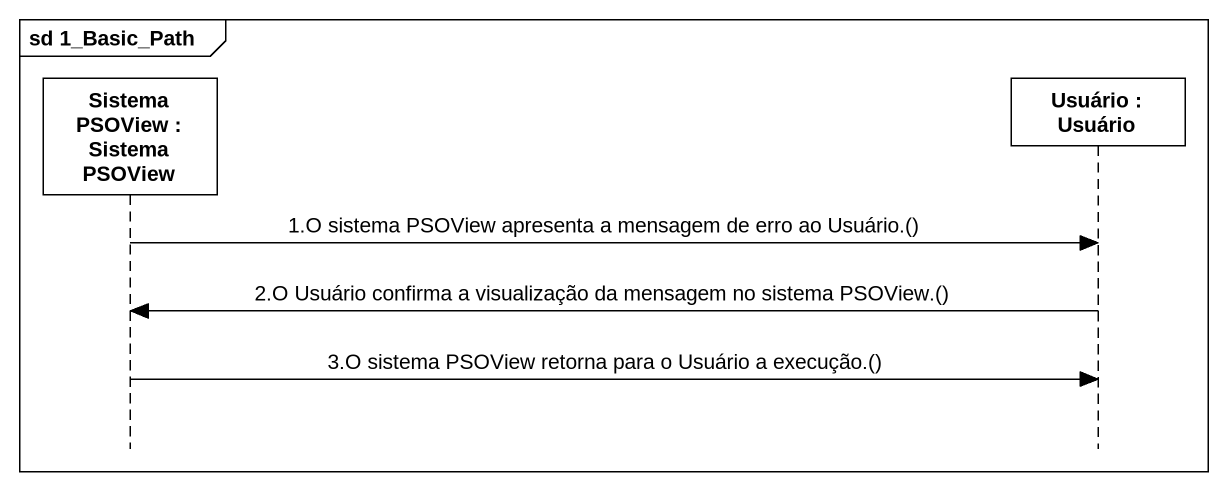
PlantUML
@startuml
mainframe sd 1_Basic_Path
hide footbox
participant "Sistema PSOView : Sistema PSOView" as Sistema_PSOView
participant "Usuário : Usuário" as Usuário

Sistema_PSOView -> Usuário : 1.O sistema PSOView apresenta a mensagem de erro ao Usuário.()
Usuário -> Sistema_PSOView : 2.O Usuário confirma a visualização da mensagem no sistema PSOView.()
Sistema_PSOView -> Usuário : 3.O sistema PSOView retorna para o Usuário a execução.()
@enduml
